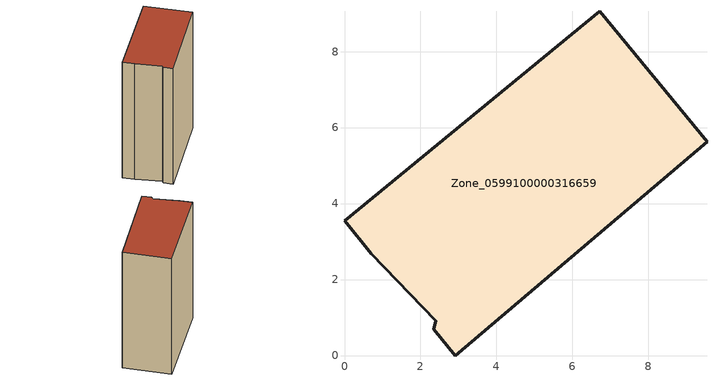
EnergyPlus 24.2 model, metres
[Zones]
Zone_0599100000316659
 floor ground (C_G): 2.35,0.69 2.41,0.91 0.71,2.68 0,3.54 6.72,9.06 9.54,5.62 2.92,0 z0
 wall outside (C_F): 2.92,0 9.54,5.62 6.72,9.06 0,3.54 0.71,2.68 2.41,0.91 2.35,0.69 2.92,0 z0:12.4
 roof outside (C_R): 2.41,0.91 2.35,0.69 2.92,0 9.54,5.62 6.72,9.06 0,3.54 0.71,2.68 z12.4
[BUILDING]
Pand.0599100000316659: North Axis=0; Terrain=City; Loads Convergence Tolerance Value=0.04; Temperature Convergence Tolerance Value=0.4; Solar Distribution=FullExterior; Maximum Number of Warmup Days=25; Minimum Number of Warmup Days=1
[Site:Location]
Rotterdam.The.Hague.AP_ZH_NLD Design_Conditions: Latitude=51.96; Longitude=4.45; Time Zone=1; Elevation=-4.5
[SITE:GROUNDTEMPERATURE:BUILDINGSURFACE]
18, 18, 18, 18, 18, 18, 18, 18, 18, 18, 18, 18
[MATERIAL] Thermal Absorptance=0.9; Solar Absorptance=0.7; Visible Absorptance=0.7
Name | Roughness | Thickness | Conductivity | Density | Specific Heat
G.TI.1946 | MediumSmooth | 0.15 | 1 | 540 | 1210
F.TI.1946 | Rough | 0.3 | 0.857143 | 1920 | 840
R.TI.1946 | MediumRough | 0.2 | 0.1 | 1500 | 1000
[CONSTRUCTION]
C_G: G.TI.1946
C_F: F.TI.1946
C_R: R.TI.1946
[ZONE]
Zone_0599100000316659: Type=1; Multiplier=1; Ceiling Height=Autocalculate; Volume=Autocalculate; Floor Area=autocalculate; Part of Total Floor Area=Yes
[ZONEINFILTRATION:DESIGNFLOWRATE]
Infil_Zone_0599100000316659: Zone or ZoneList or Space or SpaceList=Zone_0599100000316659; Schedule=AlwaysOn; Design Flow Rate Calculation Method=Flow/Area; Flow Rate per Floor Area=0.003; Constant Term Coefficient=1; Temperature Term Coefficient=0; Velocity Term Coefficient=0; Velocity Squared Term Coefficient=0
[HVACTEMPLATE:ZONE:IDEALLOADSAIRSYSTEM]
Zone_0599100000316659: Maximum Heating Supply Air Temperature=50; Minimum Cooling Supply Air Temperature=13; Maximum Heating Supply Air Humidity Ratio=0.0156; Minimum Cooling Supply Air Humidity Ratio=0.0077; Heating Limit=NoLimit; Cooling Limit=NoLimit; Dehumidification Control Type=ConstantSensibleHeatRatio; Cooling Sensible Heat Ratio=0.7; Dehumidification Setpoint=60; Humidification Control Type=None; Humidification Setpoint=30; Outdoor Air Method=None; Outdoor Air Flow Rate per Person=0.00944; Outdoor Air Flow Rate per Zone Floor Area=0; Outdoor Air Flow Rate per Zone=0; Demand Controlled Ventilation Type=None; Outdoor Air Economizer Type=NoEconomizer; Heat Recovery Type=None; Sensible Heat Recovery Effectiveness=0.7; Latent Heat Recovery Effectiveness=0.65
[ZONECONTROL:THERMOSTAT]
ThermostatControl_Zone_0599100000316659: Zone or ZoneList=Zone_0599100000316659; Control Type Schedule=DualSetpointControlType; Control 1=Thermostat_Zone_0599100000316659; Temperature Difference Between Cutout And Setpoint=0
[THERMOSTATSETPOINT:DUALSETPOINT]
Thermostat_Zone_0599100000316659: Heating Setpoint Temperature Schedule=HeatingSetpoint_Zone_0599100000316659; Cooling Setpoint Temperature Schedule=CoolingSetpoint_Zone_0599100000316659
[SCHEDULE:COMPACT]
HeatingSetpoint_Zone_0599100000316659: Through: 12/31, For: AllDays, Until: 24:00, 21
CoolingSetpoint_Zone_0599100000316659: Through: 12/31, For: AllDays, Until: 24:00, 24
DualSetpointControlType: Through: 12/31, For: AllDays, Until: 24:00, 4
AlwaysOn: Through: 12/31, For: AllDays, Until: 24:00, 1
